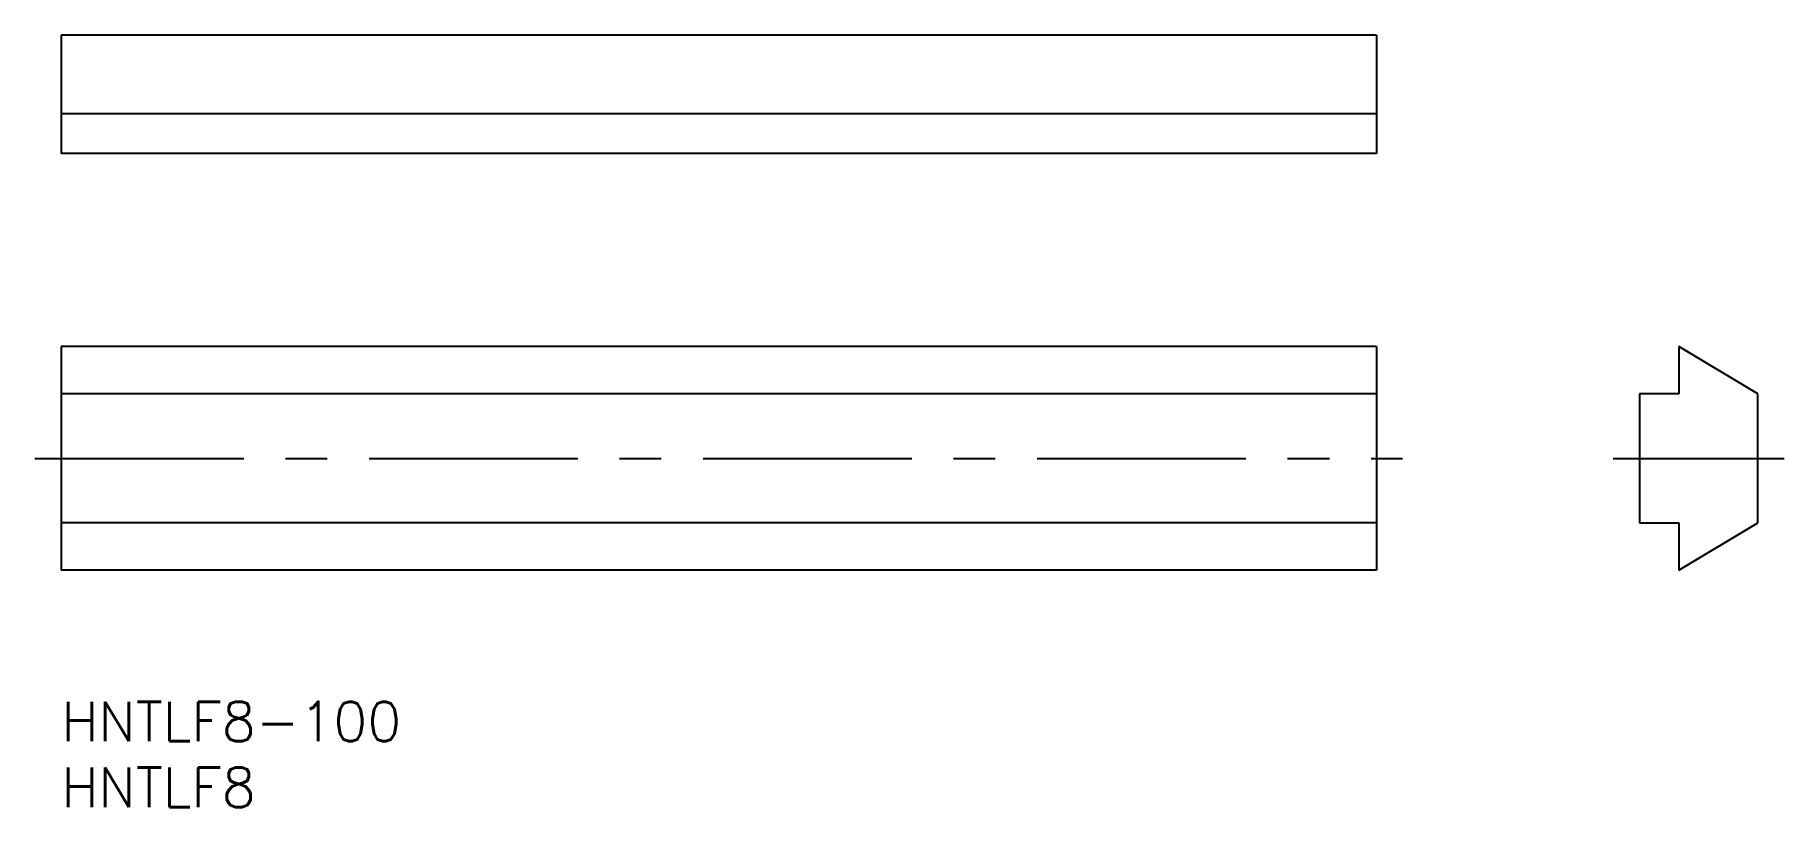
# Model space of a CAD drawing. Extents: x -2 to 131, y -8 to 51.
import ezdxf

# ---------------------------------------------------------------- set-up
doc = ezdxf.new("R2010")
doc.units = 0
doc.header["$LTSCALE"] = 0.5
doc.linetypes.add('CENTER', pattern=[50.8, 31.75, -6.35, 6.35, -6.35])
for name, color, linetype in [('MSM_CENTER', 1, 'CENTER'), ('MSM_CONTINUOUS', 7, 'CONTINUOUS'), ('MSM_PART_NUMBER', 7, 'CONTINUOUS')]:
    doc.layers.add(name, color=color, linetype=linetype)
doc.styles.get("Standard").update_dxf_attribs({"font": 'txt.shx', "height": 3, "bigfont": 'bigfont.shx'})

# ---------------------------------------------------------------- blocks, each defined once
blk = doc.blocks.new('*U13')
at = {"layer": 'MSM_PART_NUMBER'}
blk.add_text('HNTLF8-100', height=3, dxfattribs=at).set_placement((0, -3))
blk = doc.blocks.new('*U14')
at = {"layer": 'MSM_PART_NUMBER'}
blk.add_text('HNTLF8', height=3, dxfattribs=at).set_placement((0, -8))

msp = doc.modelspace()

# ---------------------------------------------------------------- linework, layer by layer
at = {"layer": 'MSM_CENTER'}
for p, q in [((-2, 18.5), (102, 18.5)), ((118, 18.5), (131, 18.5))]:
    msp.add_line(p, q, dxfattribs=at)
at = {"layer": 'MSM_CONTINUOUS'}
for p, q in [((100, 50.69), (0, 50.69)), ((0, 50.69), (0, 41.69)), ((100, 50.69), (100, 41.69)), ((100, 44.69), (0, 44.69)), ((100, 41.69), (0, 41.69)), ((100, 27), (0, 27)), ((0, 27), (0, 10)), ((100, 27), (100, 10)), ((129, 23.4), (123, 27)), ((123, 27), (123, 23.4)), ((100, 23.4), (0, 23.4)), ((123, 23.4), (120, 23.4)), ((120, 23.4), (120, 13.6)), ((129, 13.6), (129, 23.4)), ((100, 13.6), (0, 13.6)), ((120, 13.6), (123, 13.6)), ((123, 13.6), (123, 10)), ((123, 10), (129, 13.6)), ((100, 10), (0, 10))]:
    msp.add_line(p, q, dxfattribs=at)

# ---------------------------------------------------------------- block references
for name in ['*U13', '*U14']:
    msp.add_blockref(name, (0, 0), dxfattribs=at)

doc.saveas('drawing.dxf')
